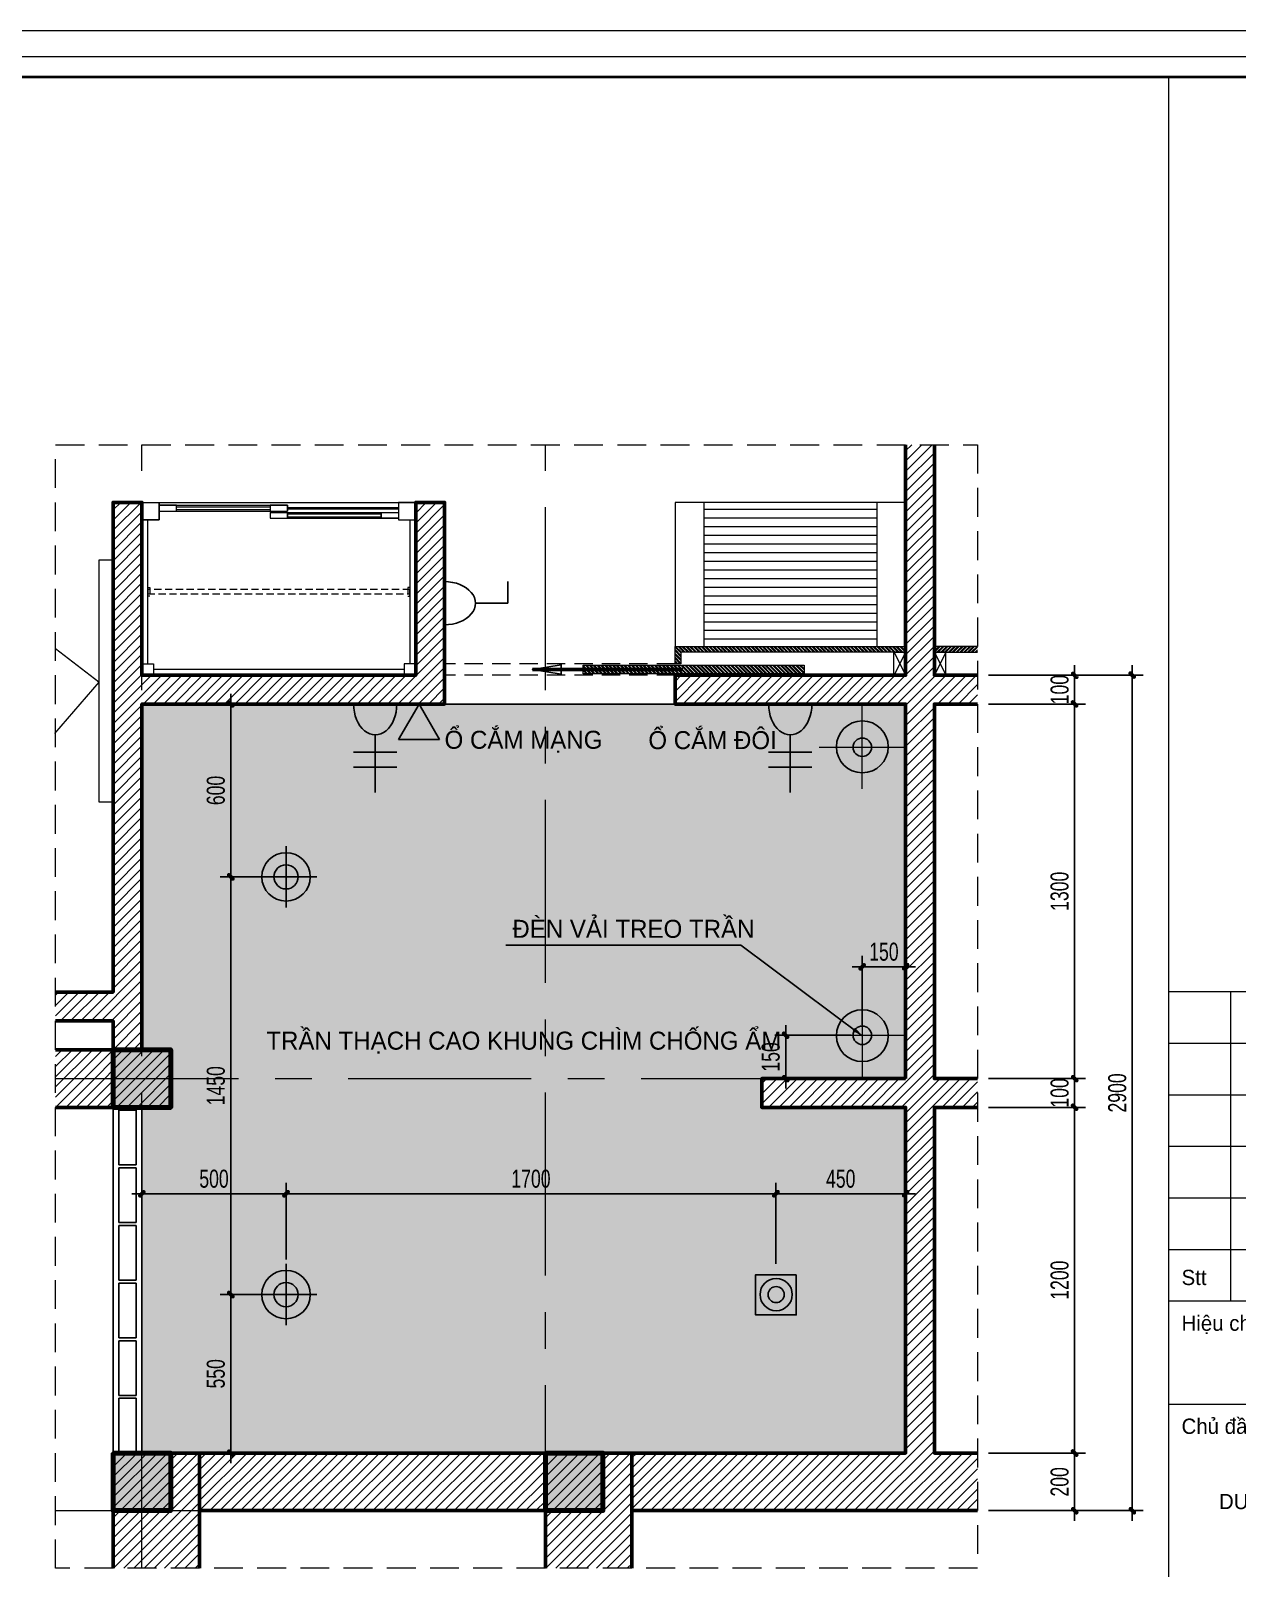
# Model space of a CAD drawing. Header units: inches. Extents: x 88947 to 296847, y 35049 to 161062.
# Drawn here: x 216612 to 220800, y 50714 to 56051 of the extents above; entities that cross this region are included whole.
import ezdxf
from ezdxf.enums import TextEntityAlignment as Align
from ezdxf.xclip import XClip

# ---------------------------------------------------------------- set-up
doc = ezdxf.new("R2010")
doc.units = ezdxf.units.IN
doc.header["$MEASUREMENT"] = 0
doc.header["$XCLIPFRAME"] = 0
doc.header["$PDMODE"] = 1
for name, pattern in [('ACAD_ISO03W100', [30, 12, -18]), ('CENTER', [50.8, 31.75, -6.35, 6.35, -6.35]), ('DASHED', [0.75, 0.5, -0.25]), ('DASHED2', [9.525, 6.35, -3.175]), ('HIDDEN', [0.375, 0.25, -0.125])]:
    doc.linetypes.add(name, pattern=pattern)
for name, color, linetype, lineweight in [('A-Dims', 145, 'Continuous', 25), ('A-Text', 30, 'Continuous', 9), ('A-Wall', 2, 'Continuous', 35), ('DIM', 7, 'Continuous', 25), ('DO', 4, 'Continuous', 25), ('HACTH', 8, 'Continuous', 5), ('HATCH', 8, 'Continuous', 5), ('KHUNG 1', 6, 'Continuous', 70), ('KHUNG 2', 144, 'Continuous', 18), ('KY HIEU', 4, 'Continuous', 25), ('mb$0$CUA', 42, 'Continuous', 20), ('mb$0$HATCH', 69, 'Continuous', 15), ('Net thay', 3, 'Continuous', 25), ('NETMANH', 192, 'Continuous', 18), ('TRUC', 252, 'ACAD_ISO03W100', 13), ('TUONG', 4, 'Continuous', 50), ('vdung', 56, 'Continuous', 9)]:
    doc.layers.add(name, color=color, linetype=linetype, lineweight=lineweight)
doc.layers.add('E-socket', color=1, linetype='Continuous')
doc.layers.add('text', color=2, linetype='Continuous')
doc.styles.add('FRANKO', font='VFRANKO.TTF')
doc.styles.add('VNI-HELVE-CONDENSE', font='VNARIAL.TTF', dxfattribs={"width": 0.7})
doc.dimstyles.new('TAS-50', dxfattribs={"dimscale": 25, "dimtxt": 2.5, "dimasz": 0.7, "dimexe": 1.5, "dimexo": 1.5, "dimgap": 0.8, "dimtad": 1, "dimdec": 0, "dimzin": 3, "dimdsep": 46, "dimtxsty": 'VNI-HELVE-CONDENSE', "dimblk": 'TICK', "dimcen": 2.5, "dimclrt": 71, "dimazin": 2, "dimtfac": 0.75, "dimtdec": 0, "dimtix": 1, "dimtmove": 2, "dimatfit": 2, "dimldrblk": 'TICK123', "dimfxl": 1.5, "dimtolj": 1, "dimtzin": 0, "dimarcsym": 0})
doc.dimstyles.new('TL100', dxfattribs={"dimscale": 0, "dimtxt": 250, "dimasz": 200, "dimexe": 100, "dimexo": 100, "dimgap": 100, "dimtad": 1, "dimdec": 0, "dimzin": 0, "dimdsep": 46, "dimtxsty": 'VNI-HELVE-CONDENSE', "dimblk": 'ARCHTICK', "dimcen": -6, "dimdle": 10, "dimclrd": 253, "dimclre": 256, "dimclrt": 256, "dimadec": 0, "dimazin": 0, "dimtfac": 0.005, "dimtdec": 0, "dimtix": 1, "dimtmove": 2, "dimatfit": 3, "dimldrblk": 'CLOSEDBLANK', "dimfxl": 1, "dimtolj": 1, "dimtzin": 0, "dimlwd": -1, "dimarcsym": 0})

# ---------------------------------------------------------------- blocks, each defined once
blk = doc.blocks.new('khung ten')
at = {"layer": 'A-Wall', "ltscale": 0.7}
blk.add_lwpolyline([(267204, -219099), (305804, -219099), (305804, -190799), (267204, -190799)], close=True, dxfattribs=at)
at = {"layer": 'KHUNG 2', "ltscale": 0.7}
for p, q in [((301249, -219099), (301249, -190799)), ((301249, -199776), (305804, -199776)), ((301856, -202813), (301856, -199776)), ((301249, -200282), (305804, -200282)), ((301249, -200789), (305804, -200789)), ((305804, -201295), (301249, -201295)), ((301249, -201801), (305804, -201801)), ((301249, -202307), (305804, -202307)), ((301249, -202813), (305804, -202813)), ((301249, -203826), (305804, -203826))]:
    blk.add_line(p, q, dxfattribs=at)
blk.add_lwpolyline([(267004, -219299), (306004, -219299), (306004, -190599), (267004, -190599)], close=True, dxfattribs=at)
at = {"layer": 'NETMANH', "ltscale": 0.7}
blk.add_lwpolyline([(265004, -220042), (307004, -220042), (307004, -190342), (265004, -190342)], close=True, dxfattribs=at)
at = {"layer": 'text', "linetype": 'Continuous', "style": 'FRANKO'}
for s, p in [('Stt', (301373, -202657)), ('Hieäu chænh', (301373, -203106)), ('Chuû ñaàu tö', (301373, -204118)), ('DU LÒCH VAØ THÔØI TRANG ÑOÂNG TAÂY', (301740, -204857))]:
    blk.add_text(s, height=150, dxfattribs=at).set_placement(p)
blk = doc.blocks.new('A$C03A4483D')
at = {"layer": 'HATCH'}
h = blk.add_hatch(dxfattribs=at)
h.set_pattern_fill('ANSI31', color=256, scale=200, style=0)
h.set_pattern_definition([(45, (1e-08, -1500), (-17.6777, 17.6777), [])])
h.paths.add_polyline_path([(200, -2000), (-100, -2000), (-100, -1200), (200, -1200)])
h = blk.add_hatch(dxfattribs=at)
h.set_pattern_fill('ANSI31', color=256, scale=200, style=0)
h.set_pattern_definition([(45, (1500, -1500), (-17.6777, 17.6777), [])])
h.paths.add_polyline_path([(1700, -2000), (1400, -2000), (1400, -1200), (1700, -1200)])
h = blk.add_hatch(dxfattribs=at)
h.set_pattern_fill('ANSI31', color=256, scale=200, style=0)
h.set_pattern_definition([(45, (3500, -1500), (-17.6777, 17.6777), [])])
h.paths.add_polyline_path([(3700, -2000), (4000, -2000), (4000, -1200), (3700, -1200)])
h = blk.add_hatch(dxfattribs=at)
h.set_pattern_fill('ANSI31', color=256, scale=200, style=0)
h.set_pattern_definition([(135, (5400, -1500), (17.6777, 17.6777), [])])
h.paths.add_polyline_path([(5200, -2000), (5500, -2000), (5500, -1200), (5200, -1200)])
at = {"layer": 'KHUNG 1'}
for points in [[(-100, -1200), (100, -1200), (100, -1400), (-100, -1400)], [(1400, -1200), (1600, -1200), (1600, -1400), (1400, -1400)], [(3800, -1200), (4000, -1200), (4000, -1400), (3800, -1400)], [(4000, -1200), (3800, -1200), (3800, -1400), (4000, -1400)], [(5500, -1200), (5300, -1200), (5300, -1400), (5500, -1400)]]:
    blk.add_lwpolyline(points, close=True, dxfattribs=at)
for points in [[(-100, -1400), (100, -1400), (-100, -1200), (100, -1200)], [(1400, -1400), (1600, -1400), (1400, -1200), (1600, -1200)], [(3800, -1400), (4000, -1400), (3800, -1200), (4000, -1200)], [(4000, -1400), (3800, -1400), (4000, -1200), (3800, -1200)], [(5500, -1400), (5300, -1400), (5500, -1200), (5300, -1200)]]:
    blk.add_solid(points, dxfattribs=at)
at = {"layer": 'TUONG'}
for points in [[(200, -2000), (-100, -2000), (-100, -1200), (200, -1200)], [(1700, -2000), (1400, -2000), (1400, -1200), (1700, -1200)], [(3700, -2000), (4000, -2000), (4000, -1200), (3700, -1200)], [(5200, -2000), (5500, -2000), (5500, -1200), (5200, -1200)]]:
    blk.add_lwpolyline(points, close=True, dxfattribs=at)
blk = doc.blocks.new('_ArchTick')
at = {"color": 0, "linetype": 'ByBlock', "const_width": 0.15}
blk.add_lwpolyline([(-0.5, -0.5), (0.5, 0.5)], dxfattribs=at)
blk = doc.blocks.new('A$C39FB06DE')
for p, q in [((-950, 540), (-950, 600)), ((-950, 600), (0, 600)), ((-890, 540), (-890, 600)), ((-890, 590), (-445, 590)), ((-830, 570), (-830, 590)), ((-505, 590), (-505, 570)), ((-445, 590), (-445, 570)), ((-60, 600), (-60, 540)), ((0, 600), (0, 540)), ((-950, 0), (-950, 540)), ((-950, 540), (-890, 540)), ((-930, 40), (-930, 540)), ((-890, 570), (-445, 570)), ((-830, 585), (-505, 585)), ((-830, 575), (-505, 575)), ((-505, 565), (-60, 565)), ((-505, 565), (-505, 545)), ((-505, 545), (-60, 545)), ((-445, 582), (-60, 582)), ((-445, 580), (-60, 580)), ((-445, 578), (-60, 578)), ((-445, 565), (-445, 545)), ((-445, 560), (-120, 560)), ((-445, 550), (-120, 550)), ((-120, 565), (-120, 545)), ((-30, 540), (0, 540)), ((-20, 540), (-20, 40)), ((0, 540), (0, 0)), ((-950, 40), (-910, 40)), ((0, 0), (-950, 0)), ((-910, 40), (-910, 0)), ((-40, 20), (-910, 20)), ((0, 40), (-40, 40)), ((-40, 40), (-40, 0))]:
    blk.add_line(p, q)
for points in [[(-890, 540), (-950, 540), (-950, 600), (-890, 600)], [(-830, 590), (-890, 590), (-890, 570), (-830, 570)], [(-505, 570), (-445, 570), (-445, 590), (-505, 590)], [(-60, 540), (0, 540), (0, 600), (-60, 600)], [(-445, 565), (-505, 565), (-505, 545), (-445, 545)], [(-120, 565), (-60, 565), (-60, 545), (-120, 545)]]:
    blk.add_lwpolyline(points, close=True)
at = {"linetype": 'HIDDEN', "ltscale": 100}
for points in [[(-930, 305), (-922.5, 305), (-922.5, 275), (-930, 275)], [(-930, 297.5), (-930, 282.5), (-20, 282.5), (-20, 297.5)], [(-20, 305), (-27.5, 305), (-27.5, 275), (-20, 275)]]:
    blk.add_lwpolyline(points, close=True, dxfattribs=at)
blk = doc.blocks.new('A$C48347C53')
at = {"layer": 'HACTH'}
h = blk.add_hatch(dxfattribs=at)
h.set_pattern_fill('_USER', color=256, scale=30, style=0, pattern_type=0)
h.set_pattern_definition([(0, (-500, 0), (0, 30), [])])
h.paths.add_polyline_path([(-700.1, 500), (-700.1, 0), (-99.9, 0), (-99.9, 500)])
blk.add_lwpolyline([(-800, 0), (0, 0), (0, 500), (-800, 500)], close=True)
for points in [[(-700.1, 500), (-700.1, 0)], [(-99.9, 500), (-99.9, 0)]]:
    blk.add_lwpolyline(points)
blk = doc.blocks.new('TICK')
at = {"layer": 'A-Dims', "color": 1}
for p, q in [((-2, 0), (2, 0)), ((0, 1.5), (0, -1.5))]:
    blk.add_line(p, q, dxfattribs=at)
at = {"layer": 'A-Dims', "color": 1, "const_width": 0.788}
blk.add_lwpolyline([(-0.33, -0.35), (0.38, 0.38)], dxfattribs=at)
at = {"layer": 'A-Dims', "color": 1, "const_width": 0.394}
for points in [[(0.24, 0.52, -0.414214), (0.52, 0.52, -1)], [(0.52, 0.52, -0.414214), (0.52, 0.24, -1)], [(-0.47, -0.21, 0.414214), (-0.47, -0.49, 1)], [(-0.47, -0.49, 0.414214), (-0.19, -0.49, 1)]]:
    blk.add_lwpolyline(points, format="xyb", dxfattribs=at)
blk = doc.blocks.new('*D4226')
at = {"layer": 'Defpoints', "color": 0}
for p in [(219898.3, 53814.2), (219898.3, 53714.1), (220235.2, 53714.1)]:
    blk.add_point(p, dxfattribs=at)
at = {"layer": 'DIM', "color": 0, "lineweight": -2}
for p, q in [((219935.8, 53814.2), (220272.7, 53814.2)), ((220235.2, 53831.7), (220235.2, 53849.2)), ((220235.2, 53814.2), (220235.2, 53714.1)), ((219935.8, 53714.1), (220272.7, 53714.1)), ((220235.2, 53696.6), (220235.2, 53679.1))]:
    blk.add_line(p, q, dxfattribs=at)
at = {"layer": 'DIM', "color": 0, "lineweight": -2, "xscale": 17.5, "yscale": 17.5, "zscale": 17.5}
for p, rotation in [((220235.2, 53814.2), 270), ((220235.2, 53714.1), 90)]:
    blk.add_blockref('TICK', p, dxfattribs=dict(at, rotation=rotation))
at = {"layer": 'DIM', "color": 71, "insert": (220183.3, 53764.2), "char_height": 62.5, "attachment_point": 5, "rotation": 90, "style": 'VNI-HELVE-CONDENSE'}
blk.add_mtext('\\A1;100', dxfattribs=at)
blk = doc.blocks.new('TICK123')
at = {"layer": 'A-Dims', "color": 1}
blk.add_lwpolyline([(0.05, 0, 0, 0.84, 0), (-2.11, 0, 8.4, 8.4, 0)], format="xyseb", dxfattribs=at)
blk = doc.blocks.new('*D4227')
at = {"layer": 'Defpoints', "color": 0}
for p in [(219898.3, 53714.1), (219898.3, 52414.1), (220235.2, 52414.1)]:
    blk.add_point(p, dxfattribs=at)
at = {"layer": 'DIM', "color": 0, "lineweight": -2}
for p, q in [((219935.8, 53714.1), (220272.7, 53714.1)), ((220235.2, 53696.6), (220235.2, 52431.6)), ((219935.8, 52414.1), (220272.7, 52414.1))]:
    blk.add_line(p, q, dxfattribs=at)
at = {"layer": 'DIM', "color": 0, "lineweight": -2, "xscale": 17.5, "yscale": 17.5, "zscale": 17.5}
for p, rotation in [((220235.2, 53714.1), 90), ((220235.2, 52414.1), 270)]:
    blk.add_blockref('TICK', p, dxfattribs=dict(at, rotation=rotation))
at = {"layer": 'DIM', "color": 71, "insert": (220183.2, 53064.1), "char_height": 62.5, "attachment_point": 5, "rotation": 90, "style": 'VNI-HELVE-CONDENSE'}
blk.add_mtext('\\A1;1300', dxfattribs=at)
blk = doc.blocks.new('*D4228')
at = {"layer": 'Defpoints', "color": 0}
for p in [(219898.3, 52414.1), (219898.3, 52314.1), (220235.2, 52314.1)]:
    blk.add_point(p, dxfattribs=at)
at = {"layer": 'DIM', "color": 0, "lineweight": -2}
for p, q in [((219935.8, 52414.1), (220272.7, 52414.1)), ((220235.2, 52431.6), (220235.2, 52449.1)), ((220235.2, 52414.1), (220235.2, 52314.1)), ((219935.8, 52314.1), (220272.7, 52314.1)), ((220235.2, 52296.6), (220235.2, 52279.1))]:
    blk.add_line(p, q, dxfattribs=at)
at = {"layer": 'DIM', "color": 0, "lineweight": -2, "xscale": 17.5, "yscale": 17.5, "zscale": 17.5}
for p, rotation in [((220235.2, 52414.1), 270), ((220235.2, 52314.1), 90)]:
    blk.add_blockref('TICK', p, dxfattribs=dict(at, rotation=rotation))
at = {"layer": 'DIM', "color": 71, "insert": (220183.3, 52364.1), "char_height": 62.5, "attachment_point": 5, "rotation": 90, "style": 'VNI-HELVE-CONDENSE'}
blk.add_mtext('\\A1;100', dxfattribs=at)
blk = doc.blocks.new('*D4229')
at = {"layer": 'Defpoints', "color": 0}
for p in [(219898.3, 52314.1), (219898.3, 51114.1), (220235.2, 51114.1)]:
    blk.add_point(p, dxfattribs=at)
at = {"layer": 'DIM', "color": 0, "lineweight": -2}
for p, q in [((219935.8, 52314.1), (220272.7, 52314.1)), ((220235.2, 52296.6), (220235.2, 51131.6)), ((219935.8, 51114.1), (220272.7, 51114.1))]:
    blk.add_line(p, q, dxfattribs=at)
at = {"layer": 'DIM', "color": 0, "lineweight": -2, "xscale": 17.5, "yscale": 17.5, "zscale": 17.5}
for p, rotation in [((220235.2, 52314.1), 90), ((220235.2, 51114.1), 270)]:
    blk.add_blockref('TICK', p, dxfattribs=dict(at, rotation=rotation))
at = {"layer": 'DIM', "color": 71, "insert": (220183.3, 51714.1), "char_height": 62.5, "attachment_point": 5, "rotation": 90, "style": 'VNI-HELVE-CONDENSE'}
blk.add_mtext('\\A1;1200', dxfattribs=at)
blk = doc.blocks.new('*D4230')
at = {"layer": 'Defpoints', "color": 0}
for p in [(219898.3, 51114.1), (219898.3, 50914.1), (220235.2, 50914.1)]:
    blk.add_point(p, dxfattribs=at)
at = {"layer": 'DIM', "color": 0, "lineweight": -2}
for p, q in [((219935.8, 51114.1), (220272.7, 51114.1)), ((220235.2, 51096.6), (220235.2, 50931.6)), ((219935.8, 50914.1), (220272.7, 50914.1))]:
    blk.add_line(p, q, dxfattribs=at)
at = {"layer": 'DIM', "color": 0, "lineweight": -2, "xscale": 17.5, "yscale": 17.5, "zscale": 17.5}
for p, rotation in [((220235.2, 51114.1), 90), ((220235.2, 50914.1), 270)]:
    blk.add_blockref('TICK', p, dxfattribs=dict(at, rotation=rotation))
at = {"layer": 'DIM', "color": 71, "insert": (220183.3, 51014.1), "char_height": 62.5, "attachment_point": 5, "rotation": 90, "style": 'VNI-HELVE-CONDENSE'}
blk.add_mtext('\\A1;200', dxfattribs=at)
blk = doc.blocks.new('*D4231')
at = {"layer": 'Defpoints', "color": 0}
for p in [(219898.3, 53814.2), (219898.3, 50914.1), (220435.2, 50914.1)]:
    blk.add_point(p, dxfattribs=at)
at = {"layer": 'DIM', "color": 0, "lineweight": -2}
for p, q in [((219935.8, 53814.2), (220472.7, 53814.2)), ((220435.2, 53796.7), (220435.2, 50931.6)), ((219935.8, 50914.1), (220472.7, 50914.1))]:
    blk.add_line(p, q, dxfattribs=at)
at = {"layer": 'DIM', "color": 0, "lineweight": -2, "xscale": 17.5, "yscale": 17.5, "zscale": 17.5}
for p, rotation in [((220435.2, 53814.2), 90), ((220435.2, 50914.1), 270)]:
    blk.add_blockref('TICK', p, dxfattribs=dict(at, rotation=rotation))
at = {"layer": 'DIM', "color": 71, "insert": (220383.3, 52364.2), "char_height": 62.5, "attachment_point": 5, "rotation": 90, "style": 'VNI-HELVE-CONDENSE'}
blk.add_mtext('\\A1;2900', dxfattribs=at)
blk = doc.blocks.new('A$C1AF9580B')
at = {"layer": 'DO'}
for centre, radius in [((0, 1.3), 90.1), ((0, 0), 32.1)]:
    blk.add_circle(centre, radius, dxfattribs=at)
at = {"layer": 'HACTH'}
for points in [[(0, -144.8), (0, 144.8)], [(-149.3, 0), (149.3, 0)]]:
    blk.add_lwpolyline(points, dxfattribs=at)
blk = doc.blocks.new('S-2')
at = {"layer": 'E-socket', "linetype": 'Continuous', "ltscale": 50}
for p, q in [((0, 107.1), (0, 306.7)), ((-75, 219.4), (75, 219.4)), ((-75, 166.9), (75, 166.9)), ((-75, 0), (75, 0))]:
    blk.add_line(p, q, dxfattribs=at)
blk.add_ellipse((0, 0), major_axis=(0, 107.1), ratio=0.7, start_param=4.712389, end_param=7.853982, dxfattribs=at)
blk = doc.blocks.new('A$C6FFC3A46')
at = {"layer": 'DO', "ltscale": 5}
for p, q in [((0, -106.6), (0, 106.6)), ((-106.6, 0), (106.6, 0))]:
    blk.add_line(p, q, dxfattribs=at)
for major_axis, start_param, end_param in [((84, 0), -0.000109, 6.283076), ((-42, 0), 3.14210923900696, 9.425294546186546)]:
    blk.add_ellipse((0, 0), major_axis=major_axis, ratio=1, start_param=start_param, end_param=end_param, dxfattribs=at)
blk = doc.blocks.new('CP1')
blk.add_lwpolyline([(-86.9, 86), (89.2, 86), (89.2, -88.5), (-86.9, -88.5)], close=True)
for radius in [70, 35]:
    blk.add_circle((0, 0), radius)
blk = doc.blocks.new('CONGTAC')
at = {"layer": 'E-socket', "linetype": 'Continuous', "ltscale": 50}
for p, q in [((-322781.1, 76005.1), (-322931.1, 76005.1)), ((-322856.1, 75897.9), (-322856.1, 75785.7)), ((-322781.1, 75785.7), (-322856.1, 75785.7))]:
    blk.add_line(p, q, dxfattribs=at)
blk.add_ellipse((-322856.1, 76005.1), major_axis=(0, -107.1), ratio=0.7, start_param=4.712389, end_param=7.853982, dxfattribs=at)
blk = doc.blocks.new('D')
at = {"linetype": 'Continuous', "ltscale": 2}
blk.add_hatch(color=256, dxfattribs=at).paths.add_polyline_path([(0, 0), (308, -178), (308, 178)])
for p, q in [((0, 0), (308, 178)), ((308, -178), (308, 178)), ((0, 0), (308, -178))]:
    blk.add_line(p, q, dxfattribs=at)
blk = doc.blocks.new('*D4237')
at = {"layer": 'Defpoints', "color": 0}
for p in [(217498.3, 51664.1), (217306.7, 51114.1), (217498.3, 51114.1)]:
    blk.add_point(p, dxfattribs=at)
at = {"layer": 'DIM', "color": 0, "lineweight": -2}
for p, q in [((217460.8, 51664.1), (217269.2, 51664.1)), ((217306.7, 51646.6), (217306.7, 51131.6)), ((217460.8, 51114.1), (217269.2, 51114.1))]:
    blk.add_line(p, q, dxfattribs=at)
at = {"layer": 'DIM', "color": 0, "lineweight": -2, "xscale": 17.5, "yscale": 17.5, "zscale": 17.5}
for p, rotation in [((217306.7, 51664.1), 90), ((217306.7, 51114.1), 270)]:
    blk.add_blockref('TICK', p, dxfattribs=dict(at, rotation=rotation))
at = {"layer": 'DIM', "color": 71, "insert": (217254.8, 51389.1), "char_height": 62.5, "attachment_point": 5, "rotation": 90, "style": 'VNI-HELVE-CONDENSE'}
blk.add_mtext('\\A1;550', dxfattribs=at)
blk = doc.blocks.new('*D4238')
at = {"layer": 'Defpoints', "color": 0}
for p in [(217306.7, 53114.1), (217498.3, 53114.1), (217498.3, 51664.1)]:
    blk.add_point(p, dxfattribs=at)
at = {"layer": 'DIM', "color": 0, "lineweight": -2}
for p, q in [((217460.8, 53114.1), (217269.2, 53114.1)), ((217306.7, 51681.6), (217306.7, 53096.6)), ((217460.8, 51664.1), (217269.2, 51664.1))]:
    blk.add_line(p, q, dxfattribs=at)
at = {"layer": 'DIM', "color": 0, "lineweight": -2, "xscale": 17.5, "yscale": 17.5, "zscale": 17.5}
for p, rotation in [((217306.7, 53114.1), 90), ((217306.7, 51664.1), 270)]:
    blk.add_blockref('TICK', p, dxfattribs=dict(at, rotation=rotation))
at = {"layer": 'DIM', "color": 71, "insert": (217254.8, 52389.1), "char_height": 62.5, "attachment_point": 5, "rotation": 90, "style": 'VNI-HELVE-CONDENSE'}
blk.add_mtext('\\A1;1450', dxfattribs=at)
blk = doc.blocks.new('*D4239')
at = {"layer": 'Defpoints', "color": 0}
for p in [(217306.7, 53714.1), (217523.3, 53714.1), (217498.3, 53114.1)]:
    blk.add_point(p, dxfattribs=at)
at = {"layer": 'DIM', "color": 0, "lineweight": -2}
for p, q in [((217485.8, 53714.1), (217269.2, 53714.1)), ((217306.7, 53131.6), (217306.7, 53696.6)), ((217460.8, 53114.1), (217269.2, 53114.1))]:
    blk.add_line(p, q, dxfattribs=at)
at = {"layer": 'DIM', "color": 0, "lineweight": -2, "xscale": 17.5, "yscale": 17.5, "zscale": 17.5}
for p, rotation in [((217306.7, 53714.1), 90), ((217306.7, 53114.1), 270)]:
    blk.add_blockref('TICK', p, dxfattribs=dict(at, rotation=rotation))
at = {"layer": 'DIM', "color": 71, "insert": (217254.8, 53414.1), "char_height": 62.5, "attachment_point": 5, "rotation": 90, "style": 'VNI-HELVE-CONDENSE'}
blk.add_mtext('\\A1;600', dxfattribs=at)
blk = doc.blocks.new('*D4240')
at = {"layer": 'Defpoints', "color": 0}
for p in [(219648.3, 52014.1), (219198.4, 51732.9), (219648.3, 51732.9)]:
    blk.add_point(p, dxfattribs=at)
at = {"layer": 'DIM', "color": 0, "lineweight": -2}
for p, q in [((219198.4, 51770.4), (219198.4, 52051.6)), ((219648.3, 51770.4), (219648.3, 52051.6)), ((219215.9, 52014.1), (219630.8, 52014.1))]:
    blk.add_line(p, q, dxfattribs=at)
at = {"layer": 'DIM', "color": 0, "lineweight": -2, "xscale": 17.5, "yscale": 17.5, "zscale": 17.5, "rotation": 180}
blk.add_blockref('TICK', (219198.4, 52014.1), dxfattribs=at)
at = {"layer": 'DIM', "color": 0, "lineweight": -2, "xscale": 17.5, "yscale": 17.5, "zscale": 17.5}
blk.add_blockref('TICK', (219648.3, 52014.1), dxfattribs=at)
at = {"layer": 'DIM', "color": 71, "insert": (219423.4, 52066), "char_height": 62.5, "attachment_point": 5, "style": 'VNI-HELVE-CONDENSE'}
blk.add_mtext('\\A1;450', dxfattribs=at)
blk = doc.blocks.new('*D4241')
at = {"layer": 'Defpoints', "color": 0}
for p in [(217498.3, 52014.1), (217498.3, 51748.1), (219198.4, 51732.9)]:
    blk.add_point(p, dxfattribs=at)
at = {"layer": 'DIM', "color": 0, "lineweight": -2}
for p, q in [((217498.3, 51785.6), (217498.3, 52051.6)), ((219198.4, 51770.4), (219198.4, 52051.6)), ((219180.9, 52014.1), (217515.8, 52014.1))]:
    blk.add_line(p, q, dxfattribs=at)
at = {"layer": 'DIM', "color": 0, "lineweight": -2, "xscale": 17.5, "yscale": 17.5, "zscale": 17.5, "rotation": 180}
blk.add_blockref('TICK', (217498.3, 52014.1), dxfattribs=at)
at = {"layer": 'DIM', "color": 0, "lineweight": -2, "xscale": 17.5, "yscale": 17.5, "zscale": 17.5}
blk.add_blockref('TICK', (219198.4, 52014.1), dxfattribs=at)
at = {"layer": 'DIM', "color": 71, "insert": (218348.4, 52066), "char_height": 62.5, "attachment_point": 5, "style": 'VNI-HELVE-CONDENSE'}
blk.add_mtext('\\A1;1700', dxfattribs=at)
blk = doc.blocks.new('*D4242')
at = {"layer": 'Defpoints', "color": 0}
for p in [(216998.3, 52014.1), (217498.3, 51748.1), (216998.3, 51664.1)]:
    blk.add_point(p, dxfattribs=at)
at = {"layer": 'DIM', "color": 0, "lineweight": -2}
for p, q in [((216998.3, 51701.6), (216998.3, 52051.6)), ((217498.3, 51785.6), (217498.3, 52051.6)), ((217480.8, 52014.1), (217015.8, 52014.1))]:
    blk.add_line(p, q, dxfattribs=at)
at = {"layer": 'DIM', "color": 0, "lineweight": -2, "xscale": 17.5, "yscale": 17.5, "zscale": 17.5, "rotation": 180}
blk.add_blockref('TICK', (216998.3, 52014.1), dxfattribs=at)
at = {"layer": 'DIM', "color": 0, "lineweight": -2, "xscale": 17.5, "yscale": 17.5, "zscale": 17.5}
blk.add_blockref('TICK', (217498.3, 52014.1), dxfattribs=at)
at = {"layer": 'DIM', "color": 71, "insert": (217248.3, 52066), "char_height": 62.5, "attachment_point": 5, "style": 'VNI-HELVE-CONDENSE'}
blk.add_mtext('\\A1;500', dxfattribs=at)
blk = doc.blocks.new('*D4243')
at = {"layer": 'Defpoints', "color": 0}
for p in [(219648.3, 52802.1), (219498.3, 52562.9), (219648.3, 52564.1)]:
    blk.add_point(p, dxfattribs=at)
at = {"layer": 'DIM', "color": 0, "lineweight": -2}
for p, q in [((219498.3, 52600.4), (219498.3, 52839.6)), ((219648.3, 52601.6), (219648.3, 52839.6)), ((219515.8, 52802.1), (219630.8, 52802.1))]:
    blk.add_line(p, q, dxfattribs=at)
at = {"layer": 'DIM', "color": 0, "lineweight": -2, "xscale": 17.5, "yscale": 17.5, "zscale": 17.5, "rotation": 180}
blk.add_blockref('TICK', (219498.3, 52802.1), dxfattribs=at)
at = {"layer": 'DIM', "color": 0, "lineweight": -2, "xscale": 17.5, "yscale": 17.5, "zscale": 17.5}
blk.add_blockref('TICK', (219648.3, 52802.1), dxfattribs=at)
at = {"layer": 'DIM', "color": 71, "insert": (219573.3, 52854), "char_height": 62.5, "attachment_point": 5, "style": 'VNI-HELVE-CONDENSE'}
blk.add_mtext('\\A1;150', dxfattribs=at)
blk = doc.blocks.new('*D4244')
at = {"layer": 'Defpoints', "color": 0}
for p in [(219496.6, 52564.1), (219232.5, 52414.1), (219496.6, 52414.1)]:
    blk.add_point(p, dxfattribs=at)
at = {"layer": 'DIM', "color": 0, "lineweight": -2}
for p, q in [((219459.1, 52564.1), (219195, 52564.1)), ((219232.5, 52546.6), (219232.5, 52431.6)), ((219459.1, 52414.1), (219195, 52414.1))]:
    blk.add_line(p, q, dxfattribs=at)
at = {"layer": 'DIM', "color": 0, "lineweight": -2, "xscale": 17.5, "yscale": 17.5, "zscale": 17.5}
for p, rotation in [((219232.5, 52564.1), 90), ((219232.5, 52414.1), 270)]:
    blk.add_blockref('TICK', p, dxfattribs=dict(at, rotation=rotation))
at = {"layer": 'DIM', "color": 71, "insert": (219180.6, 52489.1), "char_height": 62.5, "attachment_point": 5, "rotation": 90, "style": 'VNI-HELVE-CONDENSE'}
blk.add_mtext('\\A1;150', dxfattribs=at)

msp = doc.modelspace()

# ---------------------------------------------------------------- hatches: boundary and pattern name
at = {"layer": 'HACTH'}
h = msp.add_hatch(dxfattribs=at)
h.set_pattern_fill('ANSI31', color=256, scale=200, style=0)
h.set_pattern_definition([(45, (218698.323, 50814.128), (-17.67767, 17.67767), [])])
h.paths.add_polyline_path([(219898.3, 52314.1), (219898.3, 52414.1), (219748.3, 52414.1), (219748.3, 53714.1), (219898.3, 53714.1), (219898.3, 53814.1), (219748.3, 53814.1), (219748.3, 54614.1), (219648.3, 54614.1), (219648.3, 53814.1), (218848.3, 53814.1), (218848.3, 53714.1), (219648.3, 53714.1), (219648.3, 52414.1), (219648.3, 52414.1), (219148.3, 52414.1), (219148.3, 52314.1), (219648.3, 52314.1), (219648.3, 51114.1), (218698.3, 51114.1), (218698.3, 50914.1), (219898.3, 50914.1), (219898.3, 51114.1), (219748.3, 51114.1), (219748.3, 52314.1)])
h = msp.add_hatch(dxfattribs=at)
h.set_pattern_fill('ANSI31', color=256, scale=200, style=0)
h.set_pattern_definition([(45, (216698.323, 52314.127), (-17.67767, 17.67767), [])])
h.paths.add_polyline_path([(216998.3, 53714.1), (218048.3, 53714.1), (218048.3, 54414.1), (217948.3, 54414.1), (217948.3, 53814.1), (216998.3, 53814.1), (216998.3, 54414.1), (216898.3, 54414.1), (216898.3, 52714.1), (216698.3, 52714.1), (216698.3, 52614.1), (216898.3, 52614.1), (216898.3, 52514.1), (216998.3, 52514.1)])
h.paths.add_polyline_path([(217098.3, 52514.1), (216698.3, 52514.1), (216698.3, 52314.1), (217098.3, 52314.1)])
h = msp.add_hatch(dxfattribs=at)
h.set_pattern_fill('DOTS', color=256, scale=500, style=0)
h.set_pattern_definition([(0, (216998.323, 51114.128), (15.625, 31.25), [0, -31.25])])
h.paths.add_polyline_path([(216998.3, 53714.1), (219648.3, 53714.1), (219648.3, 52414.1), (219149.3, 52414.1), (219149.3, 52314.1), (219648.3, 52314.1), (219648.3, 51114.1), (216998.3, 51114.1), (216998.3, 52314.1), (217098.3, 52314.1), (217098.3, 52514.1), (216998.3, 52514.1)])
h = msp.add_hatch(dxfattribs=at)
h.set_pattern_fill('ANSI31', color=256, scale=200, style=0)
h.set_pattern_definition([(45, (217198.323, 50914.128), (-17.67767, 17.67767), [])])
h.paths.add_polyline_path([(217198.3, 51114.1), (218398.3, 51114.1), (218398.3, 50914.1), (217198.3, 50914.1)])
at = {"layer": 'mb$0$HATCH'}
h = msp.add_hatch(dxfattribs=at)
h.set_pattern_fill('ANSI32', color=256, scale=25, angle=180, style=0)
h.set_pattern_definition([(315, (219648.323, 53854.128), (-6.62913, -6.62913), []), (315, (219652.742, 53854.128), (-6.62913, -6.62913), [])])
h.paths.add_polyline_path([(219648.3, 53894.1), (218868.3, 53894.1), (218868.3, 53854.1), (218848.3, 53854.1), (218848.3, 53914.1), (219648.3, 53914.1)])
h = msp.add_hatch(dxfattribs=at)
h.set_pattern_fill('ANSI32', color=256, scale=25, angle=180, style=0)
h.set_pattern_definition([(225, (219748.323, 53854.128), (6.6291, -6.6291), []), (225, (219743.903, 53854.128), (6.6291, -6.6291), [])])
h.paths.add_polyline_path([(219898.3, 53894.1), (219898.3, 53914.1), (219748.3, 53914.1), (219748.3, 53894.1)])
h = msp.add_hatch(dxfattribs=at)
h.set_pattern_fill('ANSI32', color=256, scale=25, angle=180, style=0)
h.set_pattern_definition([(315, (-47854.915, 83740.404), (-6.62912607, -6.62912607), []), (315, (-47850.495, 83740.404), (-6.62912607, -6.62912607), [])])
h.paths.add_polyline_path([(219296.2, 53819.1), (218529.3, 53819.1), (218529.3, 53849.1), (219296.2, 53849.1)])

# ---------------------------------------------------------------- linework, layer by layer
at = {"layer": 'HACTH', "linetype": 'DASHED2', "ltscale": 10}
for points in [[(218848.3, 53854.1), (218048.3, 53854.1)], [(218848.3, 53814.1), (218048.3, 53814.1)]]:
    msp.add_lwpolyline(points, dxfattribs=at)
at = {"layer": 'HACTH'}
for points in [[(219608.4, 53894.2), (219648.4, 53814.2)], [(219648.4, 53894.2), (219608.4, 53814.2)], [(219788.3, 53894.2), (219748.3, 53814.2)], [(219748.3, 53894.2), (219788.3, 53814.2)]]:
    msp.add_lwpolyline(points, dxfattribs=at)
at = {"layer": 'KHUNG 1'}
msp.add_lwpolyline([(216898.3, 52514.1), (217098.3, 52514.1), (217098.3, 52314.1), (216898.3, 52314.1)], close=True, dxfattribs=at)
msp.add_solid([(216898.3, 52314.1), (217098.3, 52314.1), (216898.3, 52514.1), (217098.3, 52514.1)], dxfattribs=at)
at = {"layer": 'KHUNG 2', "linetype": 'DASHED', "ltscale": 200}
msp.add_lwpolyline([(216698.3, 54614.1), (219898.3, 54614.1), (219898.3, 50714.1), (216698.3, 50714.1)], close=True, dxfattribs=at)
at = {"layer": 'mb$0$CUA'}
for points in [[(219648.3, 53894.1), (218868.3, 53894.1), (218868.3, 53854.1), (218848.3, 53854.1), (218848.3, 53914.1), (219648.3, 53914.1), (219648.3, 53894.1)], [(219898.3, 53914.1), (219748.3, 53914.1), (219748.3, 53894.1)], [(219748.3, 53894.1), (219898.3, 53894.1)]]:
    msp.add_lwpolyline(points, dxfattribs=at)
for points in [[(219608.3, 53894.1), (219648.3, 53894.1), (219648.3, 53814.1), (219608.3, 53814.1)], [(219788.3, 53894.1), (219748.3, 53894.1), (219748.3, 53814.1), (219788.3, 53814.1)], [(219296.2, 53819.1), (218529.3, 53819.1), (218529.3, 53849.1), (219296.2, 53849.1)]]:
    msp.add_lwpolyline(points, close=True, dxfattribs=at)
at = {"layer": 'Net thay'}
for points in [[(216998.3, 53714.1), (219648.3, 53714.1), (219648.3, 52414.1), (219149.3, 52414.1), (219149.3, 52314.1), (219648.3, 52314.1), (219648.3, 51114.1), (216998.3, 51114.1), (216998.3, 52314.1), (217098.3, 52314.1), (217098.3, 52514.1), (216998.3, 52514.1)], [(216898.3, 52314.1), (216998.3, 52314.1), (216998.3, 51114.1), (216898.3, 51114.1)]]:
    msp.add_lwpolyline(points, close=True, dxfattribs=at)
for points in [[(216918.3, 52304.1), (216918.3, 52114.1)], [(216918.3, 52304.1), (216978.3, 52304.1)], [(216978.3, 52304.1), (216978.3, 52114.1)], [(216918.3, 52114.1), (216978.3, 52114.1)], [(216918.3, 52104.1), (216918.3, 51914.1)], [(216918.3, 52104.1), (216978.3, 52104.1)], [(216978.3, 52104.1), (216978.3, 51914.1)], [(216918.3, 51914.1), (216978.3, 51914.1)], [(216918.3, 51904.1), (216918.3, 51714.1)], [(216918.3, 51904.1), (216978.3, 51904.1)], [(216978.3, 51904.1), (216978.3, 51714.1)], [(216918.3, 51714.1), (216978.3, 51714.1)], [(216918.3, 51704.1), (216918.3, 51514.1)], [(216918.3, 51704.1), (216978.3, 51704.1)], [(216978.3, 51704.1), (216978.3, 51514.1)], [(216918.3, 51514.1), (216978.3, 51514.1)], [(216918.3, 51504.1), (216918.3, 51314.1)], [(216918.3, 51504.1), (216978.3, 51504.1)], [(216978.3, 51504.1), (216978.3, 51314.1)], [(216918.3, 51314.1), (216978.3, 51314.1)], [(216918.3, 51304.1), (216918.3, 51114.1)], [(216918.3, 51304.1), (216978.3, 51304.1)], [(216978.3, 51304.1), (216978.3, 51114.1)], [(216918.3, 51114.1), (216978.3, 51114.1)]]:
    msp.add_lwpolyline(points, dxfattribs=at)
at = {"layer": 'TRUC', "linetype": 'CENTER', "ltscale": 20}
for points in [[(216998.3, 50714.1), (216998.3, 54614.1)], [(218398.3, 50714.1), (218398.3, 54614.1)], [(216698.3, 52414.1), (219898.3, 52414.1)], [(216698.3, 50914.1), (219898.3, 50914.1)]]:
    msp.add_lwpolyline(points, dxfattribs=at)
at = {"layer": 'TUONG'}
for points in [[(219648.3, 52414.1), (219648.3, 53714.1), (218848.3, 53714.1), (218848.3, 53814.1), (218949, 53814.1), (218948.3, 53814.1), (219648.3, 53814.1), (219648.3, 54614.1)], [(219748.3, 54614.1), (219748.3, 53814.1), (219898.3, 53814.1)], [(216698.3, 52714.1), (216898.3, 52714.1), (216898.3, 54414.1), (216898.3, 54414.1), (216898.3, 54414.1), (216898.3, 54414.1), (216898.3, 54414.1), (216898.3, 54414.1), (216898.3, 54414.1), (216898.3, 54414.1), (216898.3, 54414.1), (216998.3, 54414.1), (216998.3, 53814.1), (217948.3, 53814.1), (217948.3, 54414.1), (217948.3, 54414.1), (217948.3, 54414.1), (217948.3, 54414.1), (217948.3, 54414.1), (217948.3, 54414.1), (217948.3, 54414.1), (217948.3, 54414.1), (217948.3, 54414.1), (218048.3, 54414.1), (218048.3, 53714.1), (216998.3, 53714.1), (216998.3, 52514.1), (216898.3, 52514.1), (216898.3, 52614.1), (216698.3, 52614.1)], [(219898.3, 53714.1), (219748.3, 53714.1), (219748.3, 52414.1), (219898.3, 52414.1)], [(216898.3, 52514.1), (216898.3, 52614.1)], [(216698.3, 52514.1), (217098.3, 52514.1), (217098.3, 52314.1), (216698.3, 52314.1)], [(219898.3, 50914.1), (218698.3, 50914.1), (218698.3, 51114.1), (219648.3, 51114.1), (219648.3, 52314.1), (219149.3, 52314.1), (219149.3, 52414.1), (219648.3, 52414.1)], [(219648.3, 52414.1), (219648.3, 52414.1), (219648.3, 52414.1)], [(219648.3, 52414.1), (219648.3, 52414.1), (219648.3, 52414.1)], [(219898.3, 52314.1), (219748.3, 52314.1), (219748.3, 51114.1), (219898.3, 51114.1)]]:
    msp.add_lwpolyline(points, dxfattribs=at)
msp.add_lwpolyline([(217198.3, 51114.1), (218398.3, 51114.1), (218398.3, 50914.1), (217198.3, 50914.1)], close=True, dxfattribs=at)
at = {"layer": 'vdung'}
msp.add_lwpolyline([(216898.3, 54214.1), (216848.3, 54214.1), (216848.3, 53374.1), (216898.3, 53374.1)], close=True, dxfattribs=at)
for points in [[(216848.3, 53789.6), (216698.3, 53905.4)], [(216848.3, 53789.6), (216694.3, 53612.1)]]:
    msp.add_lwpolyline(points, dxfattribs=at)

# ---------------------------------------------------------------- block references
at = {"layer": 'A-Text', "xscale": 0.3535714285681024, "yscale": 0.3535714286845177, "zscale": 0.3535714286832132}
msp.add_blockref('khung ten', (114049.4, 123350.9), dxfattribs=at)
at = {"layer": 'DIM', "rotation": 90}
msp.add_blockref('CONGTAC', (294053.4, 376920.3), dxfattribs=at)
at = {"layer": 'DO', "xscale": -0.4002501564100385, "yscale": 0.4002501564100385, "zscale": 0.4002501563477173, "rotation": 90}
msp.add_blockref('D', (217959.9, 53714.1), dxfattribs=at)
at = {"layer": 'DO', "ltscale": 5, "xscale": -0.8000000007450581, "yscale": 0.8000000000465661, "zscale": 0.8}
msp.add_blockref('CP1', (219199.3, 51664.1), dxfattribs=at)
at = {"layer": 'E-socket', "rotation": 180}
for p in [(217807.9, 53714.1), (219248.3, 53714.1)]:
    msp.add_blockref('S-2', p, dxfattribs=at)
at = {"layer": 'KY HIEU'}
for name, p in [('A$C1AF9580B', (219498.3, 53564.1)), ('A$C6FFC3A46', (217498.3, 53114.1)), ('A$C6FFC3A46', (217498.3, 51664.1))]:
    msp.add_blockref(name, p, dxfattribs=at)
at = {"layer": 'KY HIEU', "xscale": -1, "rotation": 180}
msp.add_blockref('A$C1AF9580B', (219498.3, 52564.1), dxfattribs=at)
at = {"layer": 'TUONG'}
ref = msp.add_blockref('A$C03A4483D', (216998.3, 52314.1), dxfattribs=at)
XClip(ref).set_block_clipping_path([(-299.9992974118, -1600.0000000181), (2900, 835.1387689749)])
at = {"layer": 'vdung'}
for name, p in [('A$C39FB06DE', (217948.3, 53814.1)), ('A$C48347C53', (219648.3, 53914.1))]:
    msp.add_blockref(name, p, dxfattribs=at)

# ---------------------------------------------------------------- texts
at = {"layer": 'A-Text', "style": 'FRANKO'}
for s, rotation, p in [('OÅ CAÉM MAÏNG', 0, (218048.5, 53590.1)), ('OÅ CAÉM ÑOÂI', 0, (218755.7, 53588.8)), ('ÑEØN VAÛI TREO TRAÀN', 360, (218283.7, 52933.8)), ('TRAÀN THAÏCH CAO KHUNG CHÌM CHOÁNG AÅM', 0, (217429.8, 52545.6))]:
    msp.add_text(s, height=62.5, rotation=rotation, dxfattribs=at).set_placement(p, align=Align.MIDDLE_LEFT)

# ---------------------------------------------------------------- dimensions: what is measured, and where the dimension line sits
at = {"layer": 'DIM'}
for base, p1, p2, angle, picture, middle in [((220235.2, 53714.1), (219898.3, 53814.2), (219898.3, 53714.1), 90, '*D4226', (220183.3, 53764.2)), ((220435.2, 50914.1), (219898.3, 53814.2), (219898.3, 50914.1), 90, '*D4231', (220383.3, 52364.2)), ((217306.7, 53714.1), (217498.3, 53114.1), (217523.3, 53714.1), 90, '*D4239', (217254.8, 53414.1)), ((220235.2, 52414.1), (219898.3, 53714.1), (219898.3, 52414.1), 90, '*D4227', (220183.2, 53064.1)), ((217306.7, 53114.1), (217498.3, 51664.1), (217498.3, 53114.1), 90, '*D4238', (217254.8, 52389.1)), ((219648.3, 52802.1), (219498.3, 52562.9), (219648.3, 52564.1), 360, '*D4243', (219573.3, 52854)), ((219232.5, 52414.1), (219496.6, 52564.1), (219496.6, 52414.1), 90, '*D4244', (219180.6, 52489.1)), ((220235.2, 52314.1), (219898.3, 52414.1), (219898.3, 52314.1), 90, '*D4228', (220183.3, 52364.1)), ((220235.2, 51114.1), (219898.3, 52314.1), (219898.3, 51114.1), 90, '*D4229', (220183.3, 51714.1)), ((217306.7, 51114.1), (217498.3, 51664.1), (217498.3, 51114.1), 90, '*D4237', (217254.8, 51389.1)), ((220235.2, 50914.1), (219898.3, 51114.1), (219898.3, 50914.1), 90, '*D4230', (220183.3, 51014.1))]:
    dim = msp.add_linear_dim(base=base, p1=p1, p2=p2, angle=angle, dimstyle='TAS-50', dxfattribs=at)
    dim.commit()
    dim.dimension.update_dxf_attribs({"geometry": picture, "text_midpoint": middle})
for base, p1, p2, picture, middle in [((216998.3, 52014.1), (217498.3, 51748.1), (216998.3, 51664.1), '*D4242', (217248.3, 52066)), ((217498.3, 52014.1), (219198.4, 51732.9), (217498.3, 51748.1), '*D4241', (218348.4, 52066)), ((219648.3, 52014.1), (219198.4, 51732.9), (219648.3, 51732.9), '*D4240', (219423.4, 52066))]:
    dim = msp.add_linear_dim(base=base, p1=p1, p2=p2, dimstyle='TAS-50', dxfattribs=at)
    dim.commit()
    dim.dimension.update_dxf_attribs({"geometry": picture, "text_midpoint": middle})

# ---------------------------------------------------------------- leaders
at = {"layer": 'HACTH'}
msp.add_leader([(219498.3, 52562.9), (219077, 52876.8), (218261.1, 52876.8)], dimstyle='TAS-50', override={"dimgap": 0.8, "dimtad": 0}, dxfattribs=at)
at = {"layer": 'TUONG'}
msp.add_leader([(218353.5, 53834.1), (218875.6, 53834.1)], dimstyle='TL100', override={"dimscale": 1, "dimasz": 100, "dimtad": 0}, dxfattribs=at)

doc.saveas('drawing.dxf')
